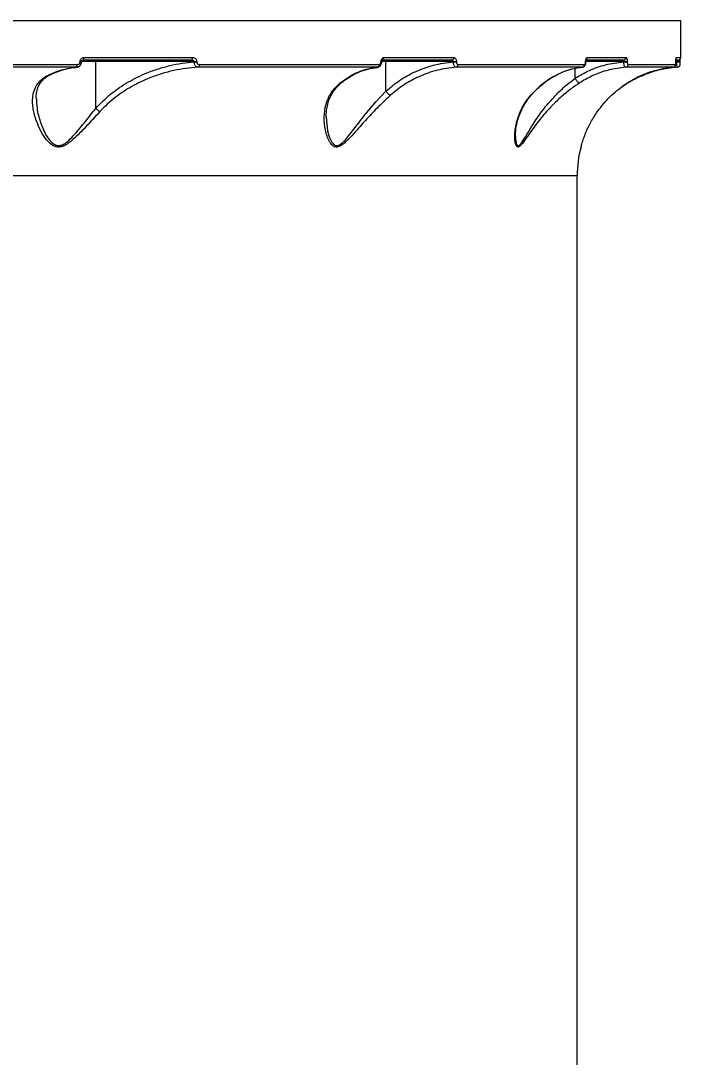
# Model space of a CAD drawing. Header units: millimetres. Extents: x -8422 to 28150, y -6982 to 5510.
# Drawn here: x 17528.3 to 17773.2, y -722.9 to -342.5 of the extents above; entities that cross this region are included whole.
import ezdxf

# ---------------------------------------------------------------- set-up
doc = ezdxf.new("R2010")
doc.units = ezdxf.units.MM
for name, color, linetype in [('DIKOM_ОБЪЕКТ', 7, 'Continuous'), ('DIKOM_РАЗМЕР_ЗОНА', 7, 'Continuous'), ('DIKOM_РАЗМЕР_ОБЪЕКТА', 7, 'Continuous')]:
    doc.layers.add(name, color=color, linetype=linetype)
doc.styles.add('style1', font='arial.ttf', dxfattribs={"width": 0.8})
doc.dimstyles.new('1-50', dxfattribs={"dimtxt": 300, "dimasz": 200, "dimexe": 100, "dimexo": 0, "dimgap": 100, "dimtad": 1, "dimdec": 0, "dimtxsty": 'style1', "dimcen": 0, "dimclrd": 7, "dimclre": 7, "dimadec": 1, "dimazin": 2, "dimtfac": 1, "dimtdec": 0, "dimtmove": 1, "dimatfit": 3, "dimfxl": 0, "dimlwd": 25, "dimlwe": 18, "dimarcsym": 0})

# ---------------------------------------------------------------- blocks, each defined once
blk = doc.blocks.new('*D15')
at = {"layer": 'Defpoints', "color": 0, "transparency": 16777216}
for p in [(19380.28, 3651.45), (27070.13, 3651.45), (15204.41, -3115.19)]:
    blk.add_point(p, dxfattribs=at)
at = {"layer": 'DIKOM_РАЗМЕР_ОБЪЕКТА', "color": 7, "lineweight": 18, "transparency": 16777216}
for p, q in [((19380.28, 3651.45), (27170.13, 3651.45)), ((15204.41, -3115.19), (27170.13, -3115.19))]:
    blk.add_line(p, q, dxfattribs=at)
at = {"layer": 'DIKOM_РАЗМЕР_ОБЪЕКТА', "color": 7, "lineweight": 25, "transparency": 16777216}
blk.add_line((27070.13, -2915.19), (27070.13, 3451.45), dxfattribs=at)
at = {"layer": 'DIKOM_РАЗМЕР_ОБЪЕКТА', "color": 7, "transparency": 16777216}
for points in [[(27036.8, 3451.45), (27103.47, 3451.45), (27070.13, 3651.45)], [(27036.8, -2915.19), (27103.47, -2915.19), (27070.13, -3115.19)]]:
    blk.add_solid(points, dxfattribs=at)
at = {"layer": 'DIKOM_РАЗМЕР_ОБЪЕКТА', "color": 0, "transparency": 16777216, "insert": (26816.96, -135.25), "char_height": 300, "attachment_point": 5, "rotation": 90, "style": 'style1'}
blk.add_mtext('6750', dxfattribs=at)
blk = doc.blocks.new('*D16')
at = {"layer": 'Defpoints', "color": 0, "transparency": 16777216}
for p in [(12490, 1387.95), (23986.61, 1004.03), (12490, -5796.5)]:
    blk.add_point(p, dxfattribs=at)
at = {"layer": 'DIKOM_РАЗМЕР_ОБЪЕКТА', "color": 7, "lineweight": 18, "transparency": 16777216}
for p, q in [((12490, 1387.95), (12490, -5896.5)), ((23986.61, 1004.03), (23986.61, -5896.5))]:
    blk.add_line(p, q, dxfattribs=at)
at = {"layer": 'DIKOM_РАЗМЕР_ОБЪЕКТА', "color": 7, "lineweight": 25, "transparency": 16777216}
blk.add_line((23786.61, -5796.5), (12690, -5796.5), dxfattribs=at)
at = {"layer": 'DIKOM_РАЗМЕР_ОБЪЕКТА', "color": 7, "transparency": 16777216}
for points in [[(12690, -5763.17), (12690, -5829.83), (12490, -5796.5)], [(23786.61, -5763.17), (23786.61, -5829.83), (23986.61, -5796.5)]]:
    blk.add_solid(points, dxfattribs=at)
at = {"layer": 'DIKOM_РАЗМЕР_ОБЪЕКТА', "color": 0, "transparency": 16777216, "insert": (18238.3, -5543.33), "char_height": 300, "attachment_point": 5, "style": 'style1'}
blk.add_mtext('11500', dxfattribs=at)
blk = doc.blocks.new('*D14')
at = {"layer": 'Defpoints', "color": 0, "transparency": 16777216}
for p in [(20684.73, 5148.63), (28049.7, 5148.63), (14575.76, -5055.5)]:
    blk.add_point(p, dxfattribs=at)
at = {"layer": 'DIKOM_РАЗМЕР_ЗОНА', "color": 7, "lineweight": 18, "transparency": 16777216}
for p, q in [((20684.73, 5148.63), (28149.7, 5148.63)), ((14575.76, -5055.5), (28149.7, -5055.5))]:
    blk.add_line(p, q, dxfattribs=at)
at = {"layer": 'DIKOM_РАЗМЕР_ЗОНА', "color": 7, "lineweight": 25, "transparency": 16777216}
blk.add_line((28049.7, -4855.5), (28049.7, 4948.63), dxfattribs=at)
at = {"layer": 'DIKOM_РАЗМЕР_ЗОНА', "color": 7, "transparency": 16777216}
for points in [[(28016.36, 4948.63), (28083.03, 4948.63), (28049.7, 5148.63)], [(28016.36, -4855.5), (28083.03, -4855.5), (28049.7, -5055.5)]]:
    blk.add_solid(points, dxfattribs=at)
at = {"layer": 'DIKOM_РАЗМЕР_ЗОНА', "color": 0, "transparency": 16777216, "insert": (27796.52, -63.59), "char_height": 300, "attachment_point": 5, "rotation": 90, "style": 'style1'}
blk.add_mtext('10200', dxfattribs=at)
blk = doc.blocks.new('*D13')
at = {"layer": 'Defpoints', "color": 0, "transparency": 16777216}
for p in [(10490, 1785.06), (25983.09, 460.53), (10490, -6882.5)]:
    blk.add_point(p, dxfattribs=at)
at = {"layer": 'DIKOM_РАЗМЕР_ЗОНА', "color": 7, "lineweight": 18, "transparency": 16777216}
for p, q in [((10490, 1785.06), (10490, -6982.5)), ((25983.09, 460.53), (25983.09, -6982.5))]:
    blk.add_line(p, q, dxfattribs=at)
at = {"layer": 'DIKOM_РАЗМЕР_ЗОНА', "color": 7, "lineweight": 25, "transparency": 16777216}
blk.add_line((25783.09, -6882.5), (10690, -6882.5), dxfattribs=at)
at = {"layer": 'DIKOM_РАЗМЕР_ЗОНА', "color": 7, "transparency": 16777216}
for points in [[(10690, -6849.17), (10690, -6915.83), (10490, -6882.5)], [(25783.09, -6849.17), (25783.09, -6915.83), (25983.09, -6882.5)]]:
    blk.add_solid(points, dxfattribs=at)
at = {"layer": 'DIKOM_РАЗМЕР_ЗОНА', "color": 0, "transparency": 16777216, "insert": (18236.55, -6629.33), "char_height": 300, "attachment_point": 5, "style": 'style1'}
blk.add_mtext('15500', dxfattribs=at)

msp = doc.modelspace()

# ---------------------------------------------------------------- linework, layer by layer
at = {"layer": 'DIKOM_ОБЪЕКТ', "color": 7, "linetype": 'Continuous', "lineweight": 15}
for p, q in [((17770.42, -342.55), (17351.43, -342.55)), ((17770.42, -356.05), (17770.42, -342.55)), ((17590.73, -357.05), (17550.97, -357.05)), ((17551.44, -356.05), (17591.31, -356.05)), ((17686.38, -357.05), (17660.72, -357.05)), ((17661.46, -356.05), (17687.18, -356.05)), ((17749.41, -357.05), (17735.78, -357.05)), ((17736.16, -356.05), (17750.36, -356.05)), ((17769.42, -357.05), (17768.82, -357.05)), ((17768.83, -356.05), (17770.42, -356.05)), ((17548.62, -359.6), (17485.58, -359.6)), ((17485.88, -358.61), (17549.06, -358.61)), ((17548.33, -359.67), (17548.75, -359.64)), ((17550.03, -357.58), (17550.03, -357.55)), ((17550.55, -357.55), (17550.03, -357.55)), ((17550.55, -357.58), (17550.03, -357.58)), ((17550.55, -357.58), (17550.55, -357.55)), ((17555.78, -357.55), (17550.55, -357.55)), ((17555.78, -374.71), (17555.78, -357.55)), ((17591.93, -357.55), (17555.78, -357.55)), ((17591.93, -357.65), (17591.93, -357.55)), ((17591.93, -357.55), (17592.83, -357.55)), ((17591.93, -357.65), (17592.83, -357.65)), ((17592.83, -357.55), (17592.83, -357.65)), ((17659.09, -359.6), (17593.26, -359.6)), ((17593.8, -358.61), (17659.77, -358.61)), ((17658.31, -359.8), (17659.19, -359.68)), ((17660.45, -357.6), (17660.45, -357.55)), ((17660.71, -357.55), (17660.45, -357.55)), ((17660.71, -357.6), (17660.45, -357.6)), ((17660.71, -357.6), (17660.71, -357.55)), ((17662.19, -357.55), (17660.71, -357.55)), ((17662.19, -368.43), (17662.19, -357.55)), ((17686.99, -357.55), (17662.19, -357.55)), ((17686.99, -357.63), (17686.99, -357.55)), ((17686.99, -357.55), (17688.12, -357.55)), ((17686.99, -357.63), (17688.12, -357.63)), ((17734.27, -359.6), (17687.99, -359.6)), ((17688.12, -357.55), (17688.12, -357.63)), ((17688.73, -358.61), (17735.12, -358.61)), ((17731.65, -363.66), (17731.65, -360)), ((17735.53, -357.63), (17735.53, -357.55)), ((17735.62, -357.55), (17735.53, -357.55)), ((17735.62, -357.63), (17735.53, -357.63)), ((17735.62, -357.63), (17735.62, -357.55)), ((17749.53, -357.55), (17735.62, -357.55)), ((17735.62, -357.63), (17735.62, -357.63)), ((17749.53, -357.6), (17749.53, -357.55)), ((17749.53, -357.55), (17750.82, -357.55)), ((17749.53, -357.6), (17750.82, -357.6)), ((17767.63, -359.6), (17750.24, -359.6)), ((17750.82, -357.55), (17750.82, -357.6)), ((17751.12, -358.61), (17768.55, -358.61)), ((17768.66, -357.65), (17768.66, -357.55)), ((17768.66, -357.65), (17768.66, -357.55)), ((17768.66, -357.55), (17768.66, -357.55)), ((17768.66, -357.62), (17768.92, -357.58)), ((17768.66, -357.65), (17768.66, -357.65)), ((17768.92, -357.55), (17768.67, -357.55)), ((17768.92, -357.58), (17768.92, -357.55)), ((17768.92, -357.55), (17770.25, -357.55)), ((17768.92, -357.58), (17770.25, -357.58)), ((17770.25, -357.58), (17770.25, -357.55)), ((17732.42, -399.5), (17412.27, -399.5)), ((17732.42, -767.43), (17732.42, -399.5))]:
    msp.add_line(p, q, dxfattribs=at)
at = {"layer": 'DIKOM_ОБЪЕКТ', "color": 7, "linetype": 'Continuous', "lineweight": 15, "flags": 128}
for points in [[(17550.97, -357.05), (17551.06, -357.03), (17551.15, -356.97), (17551.23, -356.88), (17551.3, -356.75), (17551.36, -356.6), (17551.41, -356.43), (17551.44, -356.24), (17551.44, -356.05)], [(17555.61, -357.05), (17555.65, -357.06), (17555.68, -357.08), (17555.7, -357.13), (17555.73, -357.19), (17555.75, -357.27), (17555.76, -357.36), (17555.77, -357.45), (17555.78, -357.55)], [(17590.73, -357.05), (17590.85, -357.03), (17590.95, -356.97), (17591.05, -356.88), (17591.14, -356.75), (17591.21, -356.6), (17591.26, -356.43), (17591.3, -356.24), (17591.31, -356.05)], [(17662.03, -357.05), (17662.06, -357.06), (17662.09, -357.08), (17662.12, -357.13), (17662.15, -357.19), (17662.17, -357.27), (17662.18, -357.36), (17662.19, -357.45), (17662.19, -357.55)], [(17548.62, -359.6), (17548.7, -359.57), (17548.79, -359.51), (17548.86, -359.41), (17548.93, -359.29), (17548.98, -359.14), (17549.02, -358.97), (17549.05, -358.79), (17549.06, -358.61)], [(17640.35, -377.85), (17640.34, -377.98), (17640.87, -383), (17641.47, -385.18), (17642.42, -387.16), (17643.57, -388.24), (17643.87, -388.34), (17644.73, -388.29), (17644.99, -388.19), (17646.12, -387.45), (17647.39, -386.19), (17648.63, -384.71), (17650.95, -381.74), (17654.67, -376.97), (17658.71, -372.18), (17662.19, -368.44), (17662.19, -368.44), (17662.19, -368.44)]]:
    msp.add_lwpolyline(points, dxfattribs=at)
at = {"layer": 'DIKOM_ОБЪЕКТ', "color": 7, "linetype": 'Continuous', "lineweight": 15}
for centre, radius, start, end in [((17660.52, -356.14), 0.948, 290.9802, 5.932), ((17686.27, -356.14), 0.918, 276.9757, 5.5815), ((17735.13, -356.06), 1.03, 307.716, 0.6269), ((17749.38, -356.07), 0.977, 271.4413, 1.3639), ((17767.82, -356.05), 1, 333.2073, 0.0254), ((17769.42, -356.05), 1, 270, 0), ((17592.88, -358.76), 0.929, 294.1151, 9.2703), ((17658.85, -358.71), 0.925, 284.8005, 6.4025), ((17687.8, -358.69), 0.937, 281.5082, 4.8529), ((17734.15, -358.64), 0.968, 277.0328, 2.1515), ((17750.14, -358.63), 0.982, 275.6953, 1.1866), ((17767.55, -358.61), 0.998, 274.3441, 0.1076), ((17772.42, -399.5), 40, 164.588, 180)]:
    msp.add_arc(centre, radius, start, end, dxfattribs=at)
for points, knots in [([(17550.03, -357.55), (17550.03, -357.47), (17550.04, -357.22), (17550.18, -356.81), (17550.5, -356.39), (17550.94, -356.1), (17551.28, -356.07), (17551.44, -356.05)], [0, 0, 0, 0, 0.093167, 0.303919, 0.530216, 0.765212, 1, 1, 1, 1]), ([(17550.56, -357.55), (17550.56, -357.52), (17550.55, -357.45), (17550.59, -357.34), (17550.65, -357.22), (17550.74, -357.12), (17550.85, -357.05), (17550.93, -357.06), (17550.97, -357.06)], [0, 0, 0, 0, 0.067644, 0.185538, 0.324191, 0.501648, 0.745849, 1, 1, 1, 1]), ([(17591.93, -357.55), (17591.93, -357.52), (17591.92, -357.47), (17591.86, -357.37), (17591.73, -357.26), (17591.5, -357.15), (17591.19, -357.07), (17590.92, -357.05), (17590.76, -357.05), (17590.73, -357.05)], [0, 0, 0, 0, 0.055245, 0.109748, 0.243622, 0.417549, 0.651781, 0.951939, 1, 1, 1, 1]), ([(17591.31, -356.05), (17591.34, -356.05), (17591.54, -356.05), (17591.9, -356.13), (17592.31, -356.39), (17592.6, -356.72), (17592.79, -357.11), (17592.82, -357.4), (17592.83, -357.55)], [0, 0, 0, 0, 0.039279, 0.287243, 0.495245, 0.670998, 0.835293, 1, 1, 1, 1]), ([(17660.45, -357.55), (17660.46, -357.44), (17660.47, -357.16), (17660.59, -356.74), (17660.82, -356.36), (17661.12, -356.1), (17661.35, -356.06), (17661.46, -356.05)], [0, 0, 0, 0, 0.140759, 0.355278, 0.57001, 0.784941, 1, 1, 1, 1]), ([(17660.72, -357.55), (17660.72, -357.49), (17660.72, -357.37), (17660.76, -357.2), (17660.81, -357.08), (17660.86, -357.01), (17660.87, -357.01), (17660.87, -357.01)], [0, 0, 0, 0, 0.182742, 0.409188, 0.611609, 0.80329, 1, 1, 1, 1]), ([(17686.99, -357.55), (17686.99, -357.5), (17686.99, -357.45), (17686.95, -357.34), (17686.87, -357.23), (17686.73, -357.12), (17686.56, -357.06), (17686.44, -357.05), (17686.38, -357.05)], [0, 0, 0, 0, 0.144471, 0.175539, 0.362522, 0.571008, 0.804684, 1, 1, 1, 1]), ([(17687.18, -356.05), (17687.27, -356.06), (17687.46, -356.08), (17687.72, -356.28), (17687.94, -356.62), (17688.1, -357.06), (17688.11, -357.38), (17688.12, -357.55)], [0, 0, 0, 0, 0.174168, 0.389582, 0.59582, 0.797868, 1, 1, 1, 1]), ([(17735.53, -357.55), (17735.53, -357.46), (17735.54, -357.2), (17735.61, -356.79), (17735.75, -356.38), (17735.94, -356.1), (17736.09, -356.06), (17736.16, -356.05)], [0, 0, 0, 0, 0.108314, 0.320435, 0.543043, 0.771571, 1, 1, 1, 1]), ([(17735.62, -357.55), (17735.62, -357.49), (17735.62, -357.33), (17735.65, -357.11), (17735.7, -356.93), (17735.74, -356.84), (17735.74, -356.84), (17735.74, -356.84)], [0, 0, 0, 0, 0.162939, 0.428479, 0.654521, 0.845802, 1, 1, 1, 1]), ([(17749.53, -357.55), (17749.53, -357.51), (17749.53, -357.42), (17749.52, -357.28), (17749.49, -357.15), (17749.45, -357.06), (17749.42, -357.05), (17749.41, -357.05)], [0, 0, 0, 0, 0.140711, 0.35517, 0.569968, 0.784953, 1, 1, 1, 1]), ([(17750.36, -356.05), (17750.41, -356.06), (17750.52, -356.1), (17750.65, -356.36), (17750.76, -356.74), (17750.81, -357.16), (17750.82, -357.44), (17750.82, -357.55)], [0, 0, 0, 0, 0.215034, 0.42996, 0.64471, 0.859233, 1, 1, 1, 1]), ([(17768.66, -357.55), (17768.66, -357.48), (17768.66, -357.23), (17768.68, -356.84), (17768.71, -356.43), (17768.76, -356.11), (17768.8, -356.07), (17768.83, -356.05)], [0, 0, 0, 0, 0.079623, 0.275732, 0.47076, 0.710544, 1, 1, 1, 1]), ([(17768.67, -357.46), (17768.67, -357.39), (17768.67, -357.19), (17768.68, -356.89), (17768.7, -356.6), (17768.73, -356.44), (17768.73, -356.43), (17768.73, -356.42)], [0, 0, 0, 0, 0.121401, 0.360417, 0.619458, 0.871702, 1, 1, 1, 1]), ([(17768.92, -357.55), (17768.92, -357.5), (17768.92, -357.45), (17768.95, -357.35), (17768.99, -357.24), (17769.08, -357.13), (17769.19, -357.06), (17769.26, -357.05), (17769.3, -357.05)], [0, 0, 0, 0, 0.127098, 0.162645, 0.340439, 0.545388, 0.783115, 1, 1, 1, 1]), ([(17770.25, -357.55), (17770.25, -357.53), (17770.25, -357.35), (17770.26, -357.01), (17770.26, -356.67), (17770.27, -356.56), (17770.27, -356.55)], [0, 0, 0, 0, 0.035235, 0.477049, 0.926955, 1, 1, 1, 1]), ([(17538.62, -362.36), (17538.89, -362.24), (17540.61, -361.44), (17543.92, -360.25), (17547.03, -359.82), (17548.62, -359.6)], [0, 0, 0, 0, 0.084991, 0.533473, 1, 1, 1, 1]), ([(17539.16, -362.3), (17539.19, -362.29), (17540.1, -361.79), (17541.95, -361.08), (17544.71, -360.23), (17546.85, -359.77), (17548.06, -359.69), (17548.33, -359.67)], [0, 0, 0, 0, 0.011446, 0.310369, 0.611987, 0.915824, 1, 1, 1, 1]), ([(17548.73, -359.59), (17548.75, -359.6), (17549, -359.61), (17549.49, -359.41), (17550.09, -358.96), (17550.49, -358.3), (17550.52, -357.81), (17550.54, -357.58)], [0, 0, 0, 0, 0.015504, 0.261282, 0.513912, 0.770991, 1, 1, 1, 1]), ([(17549.06, -358.61), (17549.17, -358.59), (17549.4, -358.57), (17549.7, -358.37), (17549.92, -358.08), (17550.02, -357.8), (17550.03, -357.63), (17550.03, -357.58)], [0, 0, 0, 0, 0.233663, 0.46737, 0.695576, 0.908761, 1, 1, 1, 1]), ([(17555.78, -374.71), (17557.58, -372.88), (17561.24, -369.17), (17567.65, -364.9), (17573.56, -362), (17578.69, -360.15), (17583.01, -358.96), (17587.42, -358.08), (17590.43, -357.79), (17591.93, -357.65)], [0, 0, 0, 0, 0.185205, 0.375222, 0.558023, 0.66727, 0.776521, 0.888258, 1, 1, 1, 1]), ([(17593.26, -359.6), (17590.29, -359.91), (17585.81, -360.38), (17579.97, -361.95), (17574.79, -363.75), (17568.98, -366.51), (17563.81, -369.92), (17559.95, -373.14), (17558.17, -374.97), (17557.28, -375.89)], [0, 0, 0, 0, 0.222713, 0.336732, 0.45075, 0.631004, 0.813277, 0.906646, 1, 1, 1, 1]), ([(17593.26, -359.6), (17593.23, -359.6), (17593.06, -359.59), (17592.76, -359.47), (17592.41, -359.15), (17592.15, -358.72), (17591.98, -358.21), (17591.95, -357.84), (17591.93, -357.65)], [0, 0, 0, 0, 0.039149, 0.268293, 0.466379, 0.643627, 0.81993, 1, 1, 1, 1]), ([(17592.83, -357.65), (17592.84, -357.74), (17592.85, -357.93), (17592.98, -358.19), (17593.16, -358.4), (17593.42, -358.55), (17593.64, -358.6), (17593.78, -358.61), (17593.8, -358.61)], [0, 0, 0, 0, 0.167362, 0.334443, 0.50912, 0.713072, 0.957752, 1, 1, 1, 1]), ([(17645.46, -365.37), (17646.91, -364.32), (17649.26, -362.61), (17652.8, -361.03), (17655.89, -360.04), (17658.01, -359.75), (17659.09, -359.6)], [0, 0, 0, 0, 0.342216, 0.557268, 0.774604, 1, 1, 1, 1]), ([(17645.97, -365.27), (17646.33, -364.97), (17647.44, -364.06), (17649.42, -362.83), (17651.88, -361.56), (17654.43, -360.6), (17656.58, -360.01), (17657.89, -359.85), (17658.31, -359.8)], [0, 0, 0, 0, 0.0975, 0.295836, 0.496384, 0.698862, 0.902816, 1, 1, 1, 1]), ([(17659.17, -359.58), (17659.21, -359.58), (17659.43, -359.6), (17659.81, -359.41), (17660.26, -359.05), (17660.57, -358.5), (17660.72, -357.99), (17660.7, -357.68), (17660.69, -357.6)], [0, 0, 0, 0, 0.037245, 0.245595, 0.449176, 0.671172, 0.922302, 1, 1, 1, 1]), ([(17659.77, -358.61), (17659.85, -358.6), (17660, -358.57), (17660.2, -358.4), (17660.36, -358.15), (17660.44, -357.86), (17660.45, -357.68), (17660.45, -357.6)], [0, 0, 0, 0, 0.214249, 0.428446, 0.642911, 0.857721, 1, 1, 1, 1]), ([(17662.19, -368.43), (17663.86, -367.05), (17667.23, -364.23), (17673.17, -361.02), (17679.79, -358.57), (17684.57, -357.94), (17686.99, -357.63)], [0, 0, 0, 0, 0.232887, 0.4713, 0.73197, 1, 1, 1, 1]), ([(17687.99, -359.6), (17685.69, -359.89), (17681.02, -360.47), (17674.62, -362.78), (17668.8, -365.89), (17665.55, -368.56), (17663.91, -369.92)], [0, 0, 0, 0, 0.262567, 0.53266, 0.763645, 1, 1, 1, 1]), ([(17687.99, -359.6), (17687.91, -359.59), (17687.72, -359.55), (17687.45, -359.29), (17687.21, -358.84), (17687.05, -358.27), (17687.01, -357.84), (17686.99, -357.63)], [0, 0, 0, 0, 0.170042, 0.380803, 0.586703, 0.793142, 1, 1, 1, 1]), ([(17688.12, -357.63), (17688.13, -357.73), (17688.14, -357.95), (17688.24, -358.24), (17688.39, -358.46), (17688.56, -358.59), (17688.68, -358.6), (17688.73, -358.61)], [0, 0, 0, 0, 0.203943, 0.407986, 0.613525, 0.826515, 1, 1, 1, 1]), ([(17715.39, -369.92), (17716.7, -368.54), (17719.34, -365.76), (17723.32, -363.1), (17727.08, -361.28), (17730.54, -360.12), (17733.02, -359.78), (17734.27, -359.6)], [0, 0, 0, 0, 0.239875, 0.485875, 0.639423, 0.818549, 1, 1, 1, 1]), ([(17715.67, -369.78), (17716.02, -369.38), (17717.04, -368.19), (17718.89, -366.46), (17721.22, -364.6), (17723.67, -363.01), (17726.22, -361.71), (17728.81, -360.69), (17730.55, -360.26), (17731.41, -360.05)], [0, 0, 0, 0, 0.077532, 0.229776, 0.3835, 0.538572, 0.694521, 0.850766, 1, 1, 1, 1]), ([(17731.41, -360.05), (17731.45, -360.04), (17732.4, -359.78), (17733.37, -359.64), (17734.3, -359.6), (17734.32, -359.6)], [0, 0, 0, 0, 0.04772, 0.986469, 1, 1, 1, 1]), ([(17731.65, -363.66), (17733.4, -362.64), (17736.95, -360.57), (17742.99, -358.45), (17747.28, -357.89), (17749.53, -357.6)], [0, 0, 0, 0, 0.316572, 0.64067, 1, 1, 1, 1]), ([(17750.24, -359.6), (17748.12, -359.88), (17743.83, -360.45), (17738.13, -362.52), (17734.76, -364.51), (17733.3, -365.37)], [0, 0, 0, 0, 0.35586, 0.721478, 1, 1, 1, 1]), ([(17734.32, -359.58), (17734.43, -359.57), (17734.69, -359.54), (17735.02, -359.31), (17735.3, -358.99), (17735.51, -358.52), (17735.62, -358.03), (17735.6, -357.71), (17735.6, -357.63)], [0, 0, 0, 0, 0.132926, 0.291532, 0.452915, 0.647959, 0.913666, 1, 1, 1, 1]), ([(17735.12, -358.61), (17735.17, -358.6), (17735.27, -358.57), (17735.39, -358.39), (17735.49, -358.13), (17735.53, -357.85), (17735.53, -357.69), (17735.53, -357.63)], [0, 0, 0, 0, 0.228808, 0.457874, 0.678538, 0.888385, 1, 1, 1, 1]), ([(17739.88, -375.89), (17740.05, -375.65), (17740.93, -374.42), (17742.62, -372.36), (17745.88, -368.99), (17749.36, -366.24), (17753.24, -363.88), (17756.45, -362.31), (17760.08, -360.99), (17763.81, -360.03), (17766.36, -359.75), (17767.63, -359.6)], [0, 0, 0, 0, 0.024294, 0.122248, 0.220217, 0.421515, 0.511887, 0.632235, 0.75259, 0.876294, 1, 1, 1, 1]), ([(17750.24, -359.6), (17750.16, -359.58), (17750.02, -359.54), (17749.82, -359.19), (17749.66, -358.69), (17749.56, -358.12), (17749.54, -357.75), (17749.53, -357.6)], [0, 0, 0, 0, 0.214257, 0.428342, 0.642759, 0.857622, 1, 1, 1, 1]), ([(17750.82, -357.6), (17750.82, -357.68), (17750.82, -357.86), (17750.86, -358.15), (17750.93, -358.4), (17751.02, -358.57), (17751.09, -358.6), (17751.12, -358.61)], [0, 0, 0, 0, 0.14227, 0.35709, 0.571539, 0.78572, 1, 1, 1, 1]), ([(17769.29, -359.6), (17767.37, -359.82), (17763.6, -360.25), (17759.59, -361.44), (17757.51, -362.24), (17757.18, -362.36)], [0, 0, 0, 0, 0.466535, 0.915016, 1, 1, 1, 1]), ([(17767.63, -359.6), (17767.64, -359.6), (17767.76, -359.62), (17767.98, -359.53), (17768.23, -359.37), (17768.4, -359.17), (17768.51, -358.98), (17768.57, -358.78), (17768.62, -358.54), (17768.65, -358.23), (17768.66, -357.87), (17768.66, -357.68), (17768.66, -357.61)], [0, 0, 0, 0, 0.00064, 0.130668, 0.235058, 0.326153, 0.409087, 0.491049, 0.606541, 0.797173, 0.934034, 1, 1, 1, 1]), ([(17768.55, -358.61), (17768.57, -358.59), (17768.59, -358.56), (17768.63, -358.36), (17768.65, -358.1), (17768.66, -357.85), (17768.66, -357.7), (17768.66, -357.65)], [0, 0, 0, 0, 0.302568, 0.534703, 0.725488, 0.917093, 1, 1, 1, 1]), ([(17769.29, -359.6), (17769.26, -359.59), (17769.2, -359.56), (17769.1, -359.27), (17769.01, -358.81), (17768.95, -358.23), (17768.93, -357.8), (17768.92, -357.58)], [0, 0, 0, 0, 0.184787, 0.398818, 0.601278, 0.799032, 1, 1, 1, 1]), ([(17769.3, -359.6), (17769.31, -359.6), (17769.43, -359.61), (17769.64, -359.52), (17769.89, -359.37), (17770.05, -359.19), (17770.14, -359.01), (17770.19, -358.87), (17770.21, -358.76), (17770.23, -358.68), (17770.24, -358.54), (17770.25, -358.31), (17770.25, -357.93), (17770.25, -357.69), (17770.25, -357.58)], [0, 0, 0, 0, 0.005575, 0.125538, 0.221551, 0.302516, 0.371022, 0.426575, 0.466886, 0.50364, 0.564708, 0.752379, 0.888009, 1, 1, 1, 1]), ([(17769.3, -359.6), (17769.31, -359.6), (17769.43, -359.61), (17769.64, -359.52), (17769.89, -359.37), (17770.05, -359.19), (17770.14, -359.01), (17770.19, -358.87), (17770.21, -358.76), (17770.23, -358.68), (17770.24, -358.54), (17770.25, -358.31), (17770.25, -357.93), (17770.25, -357.69), (17770.25, -357.58)], [0, 0, 0, 0, 0.005575, 0.125538, 0.221551, 0.302516, 0.371022, 0.426575, 0.466886, 0.50364, 0.564708, 0.752379, 0.888009, 1, 1, 1, 1]), ([(17557.28, -375.89), (17555.9, -377.41), (17553.13, -380.46), (17549.47, -384.31), (17546.71, -386.82), (17544.91, -388.08), (17543.45, -388.77), (17541.94, -389), (17540.27, -388.57), (17539.13, -387.71), (17537.58, -386.15), (17535.99, -383.9), (17534.2, -380.11), (17532.86, -375.92), (17532.46, -372), (17532.88, -368.87), (17533.77, -366.6), (17535.16, -364.73), (17536.76, -363.35), (17538.07, -362.66), (17538.62, -362.36)], [0, 0, 0, 0, 0.09652, 0.192975, 0.244813, 0.271574, 0.298183, 0.324304, 0.350399, 0.391082, 0.401949, 0.472766, 0.543843, 0.640945, 0.737879, 0.799672, 0.861381, 0.912135, 0.962839, 1, 1, 1, 1]), ([(17533.9, -371.06), (17533.89, -370.99), (17533.85, -370.24), (17534.04, -368.93), (17534.47, -367.24), (17535.13, -365.81), (17536.01, -364.6), (17537.1, -363.57), (17538.13, -362.82), (17538.9, -362.45), (17539.18, -362.31)], [0, 0, 0, 0, 0.017577, 0.192685, 0.363148, 0.513448, 0.671955, 0.804901, 0.928571, 1, 1, 1, 1]), ([(17538.62, -362.36), (17538.64, -362.37), (17538.8, -362.39), (17539, -362.4), (17539.12, -362.3), (17539.15, -362.29)], [0, 0, 0, 0, 0.103619, 0.83662, 1, 1, 1, 1]), ([(17709.81, -384.83), (17709.81, -384.91), (17709.77, -385.76), (17709.92, -387.02), (17710.3, -388.2), (17710.72, -388.41), (17711.14, -388.3), (17711.69, -387.83), (17712.52, -386.64), (17713.74, -384.65), (17715.64, -381.43), (17718.51, -377.05), (17721.89, -372.72), (17725.35, -369), (17728.48, -366.07), (17730.69, -364.41), (17731.65, -363.67), (17731.65, -363.67)], [0, 0, 0, 0, 0.008296, 0.079171, 0.12923, 0.164808, 0.172156, 0.211237, 0.26014, 0.310988, 0.411474, 0.554746, 0.701408, 0.805011, 0.911015, 0.999953, 1, 1, 1, 1]), ([(17731.65, -363.67), (17731.65, -363.67), (17731.65, -363.66), (17731.65, -363.66), (17731.65, -363.66)], [0, 0, 0, 0, 0.611755, 1, 1, 1, 1]), ([(17733.3, -365.37), (17733.29, -365.37), (17733.24, -365.37), (17733.09, -365.33), (17732.81, -365.14), (17732.42, -364.75), (17732.01, -364.24), (17731.77, -363.86), (17731.65, -363.67)], [0, 0, 0, 0, 0.038085, 0.149199, 0.3619, 0.574591, 0.787289, 1, 1, 1, 1]), ([(17757.18, -362.36), (17755.75, -362.98), (17753.43, -363.99), (17750.55, -365.68), (17749.18, -366.67), (17748.61, -367.08)], [0, 0, 0, 0, 0.48411, 0.78561, 1, 1, 1, 1]), ([(17757.18, -362.36), (17757.17, -362.37), (17757.1, -362.39), (17756.99, -362.39), (17756.86, -362.28), (17756.82, -362.25)], [0, 0, 0, 0, 0.090974, 0.771827, 1, 1, 1, 1]), ([(17663.91, -369.92), (17662.65, -371.09), (17659.87, -373.66), (17655.75, -378), (17652.11, -382.06), (17649.48, -385.02), (17647.72, -386.86), (17646.37, -388.03), (17645.03, -388.84), (17644.04, -388.96), (17643.02, -388.67), (17641.98, -387.75), (17640.99, -385.95), (17640.02, -383), (17639.44, -379.09), (17639.78, -374.79), (17640.91, -371.18), (17642.59, -368.07), (17644.47, -366.3), (17645.46, -365.37)], [0, 0, 0, 0, 0.079015, 0.173491, 0.268051, 0.328719, 0.36136, 0.393895, 0.422325, 0.45131, 0.459935, 0.498981, 0.545107, 0.59144, 0.689034, 0.786594, 0.855573, 0.92445, 1, 1, 1, 1]), ([(17640.35, -377.85), (17640.37, -377.07), (17640.41, -375.47), (17640.84, -373.24), (17641.51, -371.15), (17642.44, -369.29), (17643.63, -367.61), (17644.82, -366.28), (17645.68, -365.57), (17646.02, -365.3)], [0, 0, 0, 0, 0.165126, 0.340084, 0.486012, 0.640703, 0.790521, 0.918594, 1, 1, 1, 1]), ([(17645.92, -365.21), (17645.87, -365.26), (17645.76, -365.35), (17645.59, -365.37), (17645.48, -365.37), (17645.46, -365.37)], [0, 0, 0, 0, 0.444635, 0.858242, 1, 1, 1, 1]), ([(17662.19, -368.44), (17662.19, -368.44), (17662.19, -368.44), (17662.19, -368.44), (17662.19, -368.43), (17662.19, -368.43)], [0, 0, 0, 0, 0.389139, 0.870994, 1, 1, 1, 1]), ([(17663.91, -369.92), (17663.88, -369.9), (17663.77, -369.86), (17663.51, -369.71), (17663.11, -369.4), (17662.63, -368.95), (17662.34, -368.61), (17662.19, -368.44)], [0, 0, 0, 0, 0.087271, 0.253632, 0.502413, 0.751203, 1, 1, 1, 1]), ([(17733.3, -365.37), (17732.25, -366.09), (17729.96, -367.64), (17726.57, -370.43), (17722.86, -373.95), (17719.19, -378.12), (17716.06, -382.29), (17713.97, -385.37), (17712.64, -387.28), (17711.72, -388.4), (17711.11, -388.83), (17710.64, -388.94), (17710.18, -388.74), (17709.72, -387.65), (17709.51, -385.87), (17709.59, -382.87), (17710.31, -378.92), (17711.92, -374.98), (17713.71, -371.99), (17714.83, -370.61), (17715.39, -369.92)], [0, 0, 0, 0, 0.059053, 0.127726, 0.196513, 0.291305, 0.386176, 0.452748, 0.48692, 0.520895, 0.548901, 0.554238, 0.580032, 0.615194, 0.662239, 0.709493, 0.807574, 0.90561, 0.952815, 1, 1, 1, 1]), ([(17534, -371.05), (17534.03, -372.28), (17534.09, -375.04), (17535.22, -379.12), (17536.73, -383.08), (17538.13, -385.46), (17539.5, -387.11), (17540.49, -388), (17541.99, -388.47), (17543.32, -388.23), (17544.54, -387.57), (17545.35, -386.93), (17546.56, -385.85), (17548.75, -383.51), (17552.03, -379.48), (17554.53, -376.3), (17555.78, -374.71)], [0, 0, 0, 0, 0.110501, 0.248506, 0.34819, 0.447498, 0.462342, 0.516642, 0.550236, 0.5837, 0.615781, 0.648067, 0.654924, 0.726703, 0.863299, 1, 1, 1, 1]), ([(17709.8, -384.82), (17709.81, -384.43), (17709.82, -383.41), (17710.05, -381.56), (17710.54, -379.28), (17711.31, -376.91), (17712.32, -374.64), (17713.54, -372.54), (17714.65, -370.93), (17715.44, -370.05), (17715.68, -369.79)], [0, 0, 0, 0, 0.082561, 0.215631, 0.36355, 0.520707, 0.668738, 0.809647, 0.942423, 1, 1, 1, 1]), ([(17715.64, -369.75), (17715.6, -369.8), (17715.53, -369.87), (17715.43, -369.9), (17715.39, -369.92)], [0, 0, 0, 0, 0.59633, 1, 1, 1, 1]), ([(17555.78, -374.71), (17555.78, -374.71), (17555.78, -374.71), (17555.78, -374.71), (17555.78, -374.71), (17555.78, -374.71)], [0, 0, 0, 0, 0.42785, 0.784549, 1, 1, 1, 1]), ([(17557.28, -375.89), (17557.23, -375.86), (17557.08, -375.77), (17556.74, -375.55), (17556.26, -375.17), (17555.94, -374.86), (17555.78, -374.71)], [0, 0, 0, 0, 0.107494, 0.349469, 0.674746, 1, 1, 1, 1]), ([(17733.86, -388.87), (17733.87, -388.83), (17733.89, -388.75), (17734.2, -387.61), (17734.77, -385.81), (17735.79, -383.11), (17737.35, -379.74), (17739.03, -377.18), (17739.88, -375.89)], [0, 0, 0, 0, 0.073011, 0.185878, 0.336742, 0.491608, 0.74345, 1, 1, 1, 1])]:
    msp.add_open_spline(points, degree=3, knots=knots, dxfattribs=at)

# ---------------------------------------------------------------- dimensions: what is measured, and where the dimension line sits
at = {"layer": 'DIKOM_РАЗМЕР_ЗОНА'}
dim = msp.add_linear_dim(base=(28049.7, 5148.63), p1=(14575.76, -5055.5), p2=(20684.73, 5148.63), angle=270, text='10200', dimstyle='1-50', override={"dimscale": 1, "dimtix": 0, "dimtofl": 1, "dimtmove": 1, "dimatfit": 3}, dxfattribs=at)
dim.commit()
dim.dimension.update_dxf_attribs({"geometry": '*D14', "text_midpoint": (28049.7, -63.59), "dimtype": 160})
dim = msp.add_linear_dim(base=(10490, -6882.5), p1=(25983.09, 460.53), p2=(10490, 1785.06), angle=180, text='15500', dimstyle='1-50', dxfattribs=at)
dim.commit()
dim.dimension.update_dxf_attribs({"geometry": '*D13', "text_midpoint": (18236.55, -6882.5), "dimtype": 160})
at = {"layer": 'DIKOM_РАЗМЕР_ОБЪЕКТА'}
dim = msp.add_linear_dim(base=(27070.13, 3651.45), p1=(15204.41, -3115.19), p2=(19380.28, 3651.45), angle=270, text='6750', dimstyle='1-50', override={"dimscale": 1, "dimtix": 0, "dimtofl": 1, "dimtmove": 1, "dimatfit": 3}, dxfattribs=at)
dim.commit()
dim.dimension.update_dxf_attribs({"geometry": '*D15', "text_midpoint": (27070.13, -135.25), "dimtype": 160})
dim = msp.add_linear_dim(base=(12490, -5796.5), p1=(23986.61, 1004.03), p2=(12490, 1387.95), angle=180, text='11500', dimstyle='1-50', dxfattribs=at)
dim.commit()
dim.dimension.update_dxf_attribs({"geometry": '*D16', "text_midpoint": (18238.3, -5796.5), "dimtype": 160})

doc.saveas('drawing.dxf')
